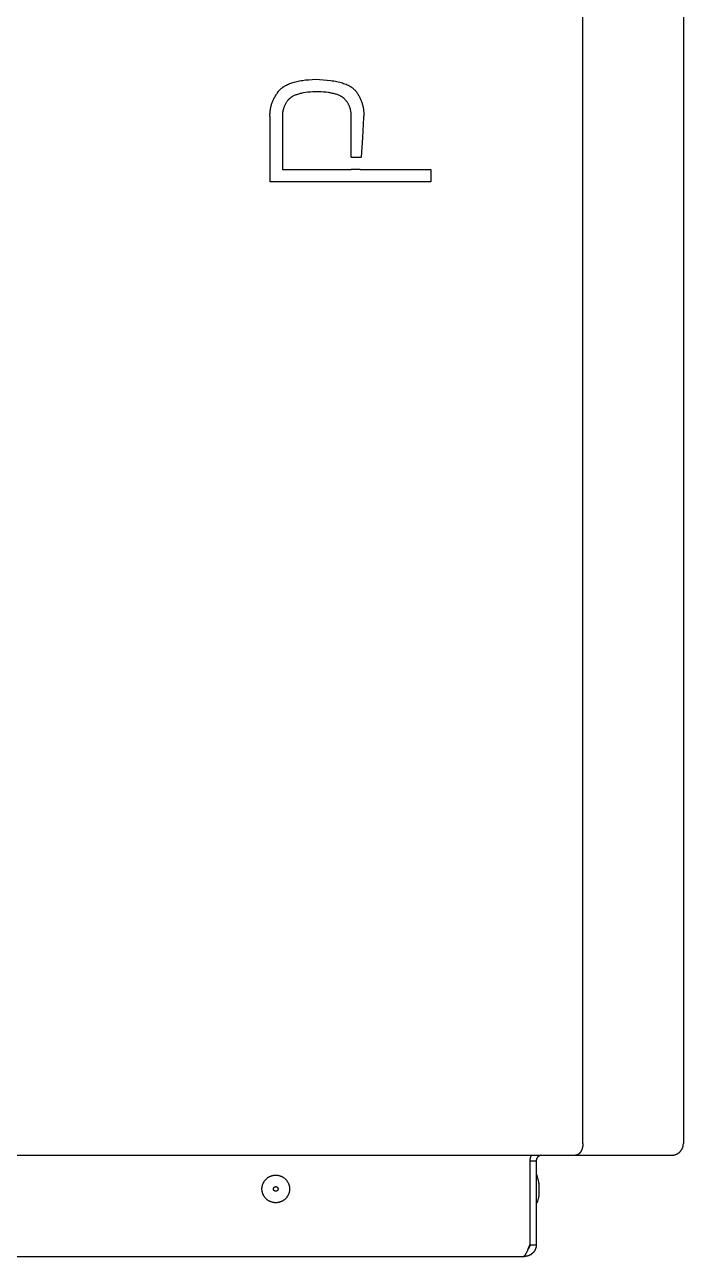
# Model space of a CAD drawing. Header units: millimetres. Extents: x -582 to 3448, y -204 to 2611.
# Drawn here: x 557.1 to 772.1, y 1259.9 to 1661.9 of the extents above; entities that cross this region are included whole.
import ezdxf

# ---------------------------------------------------------------- set-up
doc = ezdxf.new("R2010")
doc.units = ezdxf.units.MM
doc.header["$MEASUREMENT"] = 0
doc.layers.add('Domyslna', color=7, linetype='Continuous', true_color=0x000000)
doc.layers.add('Utwórz2D linie widoczne', color=7, linetype='Continuous', true_color=0x000000)

msp = doc.modelspace()

# ---------------------------------------------------------------- linework, layer by layer
at = {"layer": 'Domyslna'}
msp.add_line((739.25, 1296.74), (739.25, 2059.14), dxfattribs=at)
at = {"layer": 'Utwórz2D linie widoczne'}
for p, q in [((772.07, 2059.14), (772.07, 1296.74)), ((649.85, 1643.91), (650.94, 1643.99)), ((650.94, 1643.99), (652.09, 1644.03)), ((652.09, 1644.03), (653.4, 1643.98)), ((653.4, 1643.98), (654.65, 1643.9)), ((639.65, 1639.67), (639.83, 1639.91)), ((639.83, 1639.91), (639.92, 1640.03)), ((639.92, 1640.03), (640.02, 1640.15)), ((640.02, 1640.15), (640.12, 1640.27)), ((640.12, 1640.27), (640.22, 1640.38)), ((640.22, 1640.38), (640.32, 1640.5)), ((640.32, 1640.5), (640.43, 1640.61)), ((640.43, 1640.61), (640.54, 1640.72)), ((640.54, 1640.72), (640.66, 1640.83)), ((640.66, 1640.83), (640.77, 1640.93)), ((640.77, 1640.93), (640.89, 1641.04)), ((640.89, 1641.04), (641.02, 1641.14)), ((641.02, 1641.14), (641.14, 1641.24)), ((641.14, 1641.24), (641.27, 1641.34)), ((641.27, 1641.34), (641.41, 1641.43)), ((641.41, 1641.43), (641.54, 1641.53)), ((641.54, 1641.53), (641.68, 1641.62)), ((641.68, 1641.62), (641.82, 1641.71)), ((641.82, 1641.71), (641.97, 1641.8)), ((641.97, 1641.8), (642.12, 1641.89)), ((642.12, 1641.89), (642.27, 1641.98)), ((642.27, 1641.98), (642.58, 1642.15)), ((642.58, 1642.15), (642.91, 1642.31)), ((642.91, 1642.31), (643.25, 1642.46)), ((643.25, 1642.46), (643.6, 1642.61)), ((643.6, 1642.61), (643.96, 1642.75)), ((643.96, 1642.75), (644.34, 1642.88)), ((644.34, 1642.88), (644.73, 1643)), ((644.73, 1643), (645.13, 1643.12)), ((645.13, 1643.12), (645.55, 1643.23)), ((645.55, 1643.23), (645.97, 1643.34)), ((645.97, 1643.34), (646.41, 1643.43)), ((646.41, 1643.43), (646.87, 1643.52)), ((646.87, 1643.52), (647.33, 1643.61)), ((647.33, 1643.61), (647.81, 1643.68)), ((647.81, 1643.68), (648.8, 1643.81)), ((648.8, 1643.81), (649.85, 1643.91)), ((651.21, 1639.94), (650.37, 1639.87)), ((652.1, 1639.98), (651.21, 1639.94)), ((653.01, 1639.96), (652.1, 1639.98)), ((653.87, 1639.92), (653.01, 1639.96)), ((654.7, 1639.86), (653.87, 1639.92)), ((654.65, 1643.9), (655.84, 1643.8)), ((655.84, 1643.8), (656.96, 1643.66)), ((656.96, 1643.66), (657.5, 1643.58)), ((657.5, 1643.58), (658.02, 1643.5)), ((658.02, 1643.5), (658.53, 1643.4)), ((658.53, 1643.4), (659.02, 1643.3)), ((659.02, 1643.3), (659.49, 1643.19)), ((659.49, 1643.19), (659.95, 1643.08)), ((659.95, 1643.08), (660.4, 1642.96)), ((660.4, 1642.96), (660.82, 1642.83)), ((660.82, 1642.83), (661.23, 1642.69)), ((661.23, 1642.69), (661.63, 1642.55)), ((661.63, 1642.55), (662.01, 1642.4)), ((662.01, 1642.4), (662.37, 1642.24)), ((662.37, 1642.24), (662.72, 1642.07)), ((662.72, 1642.07), (662.89, 1641.99)), ((662.89, 1641.99), (663.05, 1641.9)), ((663.05, 1641.9), (663.21, 1641.81)), ((663.21, 1641.81), (663.37, 1641.72)), ((663.37, 1641.72), (663.52, 1641.63)), ((663.52, 1641.63), (663.67, 1641.53)), ((663.67, 1641.53), (663.81, 1641.44)), ((663.81, 1641.44), (663.95, 1641.34)), ((663.95, 1641.34), (664.09, 1641.24)), ((664.09, 1641.24), (664.22, 1641.14)), ((664.22, 1641.14), (664.35, 1641.04)), ((664.35, 1641.04), (664.47, 1640.93)), ((664.47, 1640.93), (664.6, 1640.82)), ((664.6, 1640.82), (664.71, 1640.71)), ((664.71, 1640.71), (664.82, 1640.6)), ((664.82, 1640.6), (664.93, 1640.49)), ((664.93, 1640.49), (665.04, 1640.38)), ((665.04, 1640.38), (665.14, 1640.26)), ((665.14, 1640.26), (665.23, 1640.14)), ((665.23, 1640.14), (665.33, 1640.02)), ((665.33, 1640.02), (665.42, 1639.9)), ((637.73, 1635.88), (637.82, 1636.15)), ((637.82, 1636.15), (637.91, 1636.41)), ((637.91, 1636.41), (638, 1636.66)), ((638, 1636.66), (638.11, 1636.92)), ((638.11, 1636.92), (638.22, 1637.18)), ((638.22, 1637.18), (638.33, 1637.43)), ((638.33, 1637.43), (638.45, 1637.69)), ((638.45, 1637.69), (638.58, 1637.94)), ((638.58, 1637.94), (638.72, 1638.19)), ((638.72, 1638.19), (638.86, 1638.44)), ((638.86, 1638.44), (639, 1638.69)), ((639, 1638.69), (639.16, 1638.94)), ((639.16, 1638.94), (639.32, 1639.18)), ((639.32, 1639.18), (639.48, 1639.43)), ((639.48, 1639.43), (639.65, 1639.67)), ((642.28, 1636.03), (642.19, 1635.86)), ((642.38, 1636.2), (642.28, 1636.03)), ((642.48, 1636.37), (642.38, 1636.2)), ((642.58, 1636.54), (642.48, 1636.37)), ((642.69, 1636.71), (642.58, 1636.54)), ((642.8, 1636.87), (642.69, 1636.71)), ((642.92, 1637.04), (642.8, 1636.87)), ((642.98, 1637.12), (642.92, 1637.04)), ((643.05, 1637.21), (642.98, 1637.12)), ((643.11, 1637.29), (643.05, 1637.21)), ((643.18, 1637.37), (643.11, 1637.29)), ((643.25, 1637.44), (643.18, 1637.37)), ((643.33, 1637.52), (643.25, 1637.44)), ((643.4, 1637.6), (643.33, 1637.52)), ((643.48, 1637.67), (643.4, 1637.6)), ((643.57, 1637.75), (643.48, 1637.67)), ((643.65, 1637.82), (643.57, 1637.75)), ((643.74, 1637.89), (643.65, 1637.82)), ((643.83, 1637.96), (643.74, 1637.89)), ((643.92, 1638.03), (643.83, 1637.96)), ((644.02, 1638.1), (643.92, 1638.03)), ((644.11, 1638.16), (644.02, 1638.1)), ((644.21, 1638.23), (644.11, 1638.16)), ((644.32, 1638.29), (644.21, 1638.23)), ((644.42, 1638.36), (644.32, 1638.29)), ((644.53, 1638.42), (644.42, 1638.36)), ((644.64, 1638.48), (644.53, 1638.42)), ((644.87, 1638.6), (644.64, 1638.48)), ((645.11, 1638.71), (644.87, 1638.6)), ((645.36, 1638.82), (645.11, 1638.71)), ((645.62, 1638.92), (645.36, 1638.82)), ((645.89, 1639.02), (645.62, 1638.92)), ((646.17, 1639.11), (645.89, 1639.02)), ((646.47, 1639.2), (646.17, 1639.11)), ((646.77, 1639.29), (646.47, 1639.2)), ((647.08, 1639.37), (646.77, 1639.29)), ((647.4, 1639.44), (647.08, 1639.37)), ((647.74, 1639.51), (647.4, 1639.44)), ((648.08, 1639.58), (647.74, 1639.51)), ((648.8, 1639.7), (648.08, 1639.58)), ((649.56, 1639.79), (648.8, 1639.7)), ((650.37, 1639.87), (649.56, 1639.79)), ((655.49, 1639.79), (654.7, 1639.86)), ((656.23, 1639.69), (655.49, 1639.79)), ((656.59, 1639.64), (656.23, 1639.69)), ((656.94, 1639.58), (656.59, 1639.64)), ((657.27, 1639.52), (656.94, 1639.58)), ((657.6, 1639.45), (657.27, 1639.52)), ((657.91, 1639.38), (657.6, 1639.45)), ((658.22, 1639.3), (657.91, 1639.38)), ((658.52, 1639.22), (658.22, 1639.3)), ((658.8, 1639.13), (658.52, 1639.22)), ((659.08, 1639.04), (658.8, 1639.13)), ((659.34, 1638.94), (659.08, 1639.04)), ((659.6, 1638.84), (659.34, 1638.94)), ((659.84, 1638.74), (659.6, 1638.84)), ((660.08, 1638.62), (659.84, 1638.74)), ((660.19, 1638.57), (660.08, 1638.62)), ((660.3, 1638.51), (660.19, 1638.57)), ((660.41, 1638.45), (660.3, 1638.51)), ((660.51, 1638.39), (660.41, 1638.45)), ((660.62, 1638.33), (660.51, 1638.39)), ((660.72, 1638.27), (660.62, 1638.33)), ((660.81, 1638.2), (660.72, 1638.27)), ((660.91, 1638.14), (660.81, 1638.2)), ((661, 1638.07), (660.91, 1638.14)), ((661.09, 1638), (661, 1638.07)), ((661.18, 1637.94), (661.09, 1638)), ((661.27, 1637.87), (661.18, 1637.94)), ((661.35, 1637.8), (661.27, 1637.87)), ((661.43, 1637.72), (661.35, 1637.8)), ((661.51, 1637.65), (661.43, 1637.72)), ((661.58, 1637.58), (661.51, 1637.65)), ((661.65, 1637.5), (661.58, 1637.58)), ((661.72, 1637.42), (661.65, 1637.5)), ((661.86, 1637.27), (661.72, 1637.42)), ((661.99, 1637.11), (661.86, 1637.27)), ((662.11, 1636.95), (661.99, 1637.11)), ((662.23, 1636.79), (662.11, 1636.95)), ((662.35, 1636.63), (662.23, 1636.79)), ((662.46, 1636.46), (662.35, 1636.63)), ((662.56, 1636.3), (662.46, 1636.46)), ((662.67, 1636.13), (662.56, 1636.3)), ((662.76, 1635.96), (662.67, 1636.13)), ((662.85, 1635.79), (662.76, 1635.96)), ((665.42, 1639.9), (665.5, 1639.78)), ((665.5, 1639.78), (665.66, 1639.53)), ((665.66, 1639.53), (665.82, 1639.28)), ((665.82, 1639.28), (665.97, 1639.03)), ((665.97, 1639.03), (666.12, 1638.78)), ((666.12, 1638.78), (666.25, 1638.53)), ((666.25, 1638.53), (666.39, 1638.28)), ((666.39, 1638.28), (666.51, 1638.03)), ((666.51, 1638.03), (666.63, 1637.78)), ((666.63, 1637.78), (666.75, 1637.52)), ((666.75, 1637.52), (666.86, 1637.27)), ((666.86, 1637.27), (666.96, 1637.01)), ((666.96, 1637.01), (667.06, 1636.76)), ((667.06, 1636.76), (667.15, 1636.5)), ((667.15, 1636.5), (667.23, 1636.25)), ((667.23, 1636.25), (667.31, 1635.99)), ((667.31, 1635.99), (667.38, 1635.73)), ((637.19, 1632.65), (637.21, 1632.93)), ((637.19, 1632.37), (637.19, 1632.65)), ((637.19, 1632.09), (637.19, 1632.37)), ((637.2, 1631.81), (637.19, 1632.09)), ((637.21, 1632.93), (637.22, 1633.2)), ((637.22, 1633.2), (637.24, 1633.48)), ((637.24, 1633.48), (637.27, 1633.75)), ((637.27, 1633.75), (637.31, 1634.02)), ((637.31, 1634.02), (637.35, 1634.29)), ((637.35, 1634.29), (637.4, 1634.56)), ((637.4, 1634.56), (637.45, 1634.83)), ((637.45, 1634.83), (637.51, 1635.09)), ((637.51, 1635.09), (637.58, 1635.36)), ((637.58, 1635.36), (637.65, 1635.62)), ((637.65, 1635.62), (637.73, 1635.88)), ((641.25, 1632.59), (641.24, 1632.41)), ((641.24, 1632.41), (641.24, 1632.24)), ((641.24, 1632.24), (641.24, 1632.06)), ((641.24, 1632.06), (641.24, 1631.89)), ((641.24, 1631.89), (641.25, 1631.71)), ((641.26, 1632.76), (641.25, 1632.59)), ((641.27, 1632.94), (641.26, 1632.76)), ((641.29, 1633.11), (641.27, 1632.94)), ((641.32, 1633.29), (641.29, 1633.11)), ((641.34, 1633.46), (641.32, 1633.29)), ((641.38, 1633.63), (641.34, 1633.46)), ((641.41, 1633.81), (641.38, 1633.63)), ((641.45, 1633.98), (641.41, 1633.81)), ((641.5, 1634.15), (641.45, 1633.98)), ((641.55, 1634.33), (641.5, 1634.15)), ((641.6, 1634.5), (641.55, 1634.33)), ((641.66, 1634.67), (641.6, 1634.5)), ((641.72, 1634.84), (641.66, 1634.67)), ((641.79, 1635.01), (641.72, 1634.84)), ((641.86, 1635.18), (641.79, 1635.01)), ((641.94, 1635.35), (641.86, 1635.18)), ((642.02, 1635.52), (641.94, 1635.35)), ((642.1, 1635.69), (642.02, 1635.52)), ((642.19, 1635.86), (642.1, 1635.69)), ((662.94, 1635.61), (662.85, 1635.79)), ((663.02, 1635.44), (662.94, 1635.61)), ((663.1, 1635.26), (663.02, 1635.44)), ((663.17, 1635.08), (663.1, 1635.26)), ((663.24, 1634.9), (663.17, 1635.08)), ((663.31, 1634.72), (663.24, 1634.9)), ((663.36, 1634.53), (663.31, 1634.72)), ((663.42, 1634.35), (663.36, 1634.53)), ((663.47, 1634.16), (663.42, 1634.35)), ((663.51, 1633.97), (663.47, 1634.16)), ((663.55, 1633.77), (663.51, 1633.97)), ((663.59, 1633.58), (663.55, 1633.77)), ((663.62, 1633.38), (663.59, 1633.58)), ((663.64, 1633.18), (663.62, 1633.38)), ((663.66, 1632.98), (663.64, 1633.18)), ((663.68, 1632.78), (663.66, 1632.98)), ((663.69, 1632.58), (663.68, 1632.78)), ((663.7, 1632.37), (663.69, 1632.58)), ((663.69, 1631.75), (663.7, 1631.96)), ((663.7, 1632.17), (663.7, 1632.37)), ((663.7, 1631.96), (663.7, 1632.17)), ((667.38, 1635.73), (667.45, 1635.47)), ((667.45, 1635.47), (667.51, 1635.22)), ((667.51, 1635.22), (667.57, 1634.96)), ((667.57, 1634.96), (667.61, 1634.7)), ((667.61, 1634.7), (667.66, 1634.44)), ((667.66, 1634.44), (667.69, 1634.18)), ((667.69, 1634.18), (667.72, 1633.91)), ((667.72, 1633.91), (667.75, 1633.65)), ((667.75, 1633.65), (667.77, 1633.39)), ((667.77, 1632.07), (667.75, 1631.8)), ((667.77, 1633.39), (667.78, 1633.13)), ((667.78, 1632.33), (667.77, 1632.07)), ((667.78, 1633.13), (667.79, 1632.86)), ((667.79, 1632.6), (667.78, 1632.33)), ((667.79, 1632.86), (667.79, 1632.6)), ((637.21, 1631.53), (637.2, 1631.81)), ((637.21, 1610.53), (637.21, 1631.53)), ((641.25, 1631.71), (641.27, 1631.53)), ((641.27, 1631.53), (641.27, 1614.59)), ((663.68, 1631.53), (663.69, 1631.75)), ((663.69, 1618.64), (663.68, 1631.53)), ((667.73, 1631.53), (667.41, 1625.08)), ((667.75, 1631.8), (667.73, 1631.53)), ((667.41, 1625.08), (666.98, 1618.64)), ((663.69, 1618.64), (666.98, 1618.64)), ((641.27, 1614.59), (647.68, 1614.59)), ((647.68, 1614.59), (663.69, 1614.59)), ((666.6, 1614.59), (663.69, 1614.59)), ((666.6, 1614.59), (689.72, 1614.59)), ((689.72, 1614.59), (689.72, 1610.53)), ((689.72, 1610.53), (637.21, 1610.53)), ((738.74, 1294.29), (738.7, 1294.22)), ((738.77, 1294.37), (738.74, 1294.29)), ((738.81, 1294.44), (738.77, 1294.37)), ((738.85, 1294.52), (738.81, 1294.44)), ((738.88, 1294.6), (738.85, 1294.52)), ((738.91, 1294.67), (738.88, 1294.6)), ((738.94, 1294.75), (738.91, 1294.67)), ((738.97, 1294.83), (738.94, 1294.75)), ((739, 1294.91), (738.97, 1294.83)), ((739.03, 1294.99), (739, 1294.91)), ((739.05, 1295.07), (739.03, 1294.99)), ((739.07, 1295.15), (739.05, 1295.07)), ((739.1, 1295.23), (739.07, 1295.15)), ((739.12, 1295.32), (739.1, 1295.23)), ((739.14, 1295.4), (739.12, 1295.32)), ((739.15, 1295.49), (739.14, 1295.4)), ((739.17, 1295.58), (739.15, 1295.49)), ((739.19, 1295.67), (739.17, 1295.58)), ((739.2, 1295.76), (739.19, 1295.67)), ((739.21, 1295.85), (739.2, 1295.76)), ((739.22, 1295.94), (739.21, 1295.85)), ((739.23, 1296.03), (739.22, 1295.94)), ((739.24, 1296.21), (739.23, 1296.03)), ((739.25, 1296.38), (739.24, 1296.21)), ((739.25, 1296.74), (739.25, 1296.56)), ((739.25, 1296.56), (739.25, 1296.38)), ((771.05, 1294.14), (771.14, 1294.24)), ((771.14, 1294.24), (771.22, 1294.34)), ((771.22, 1294.34), (771.3, 1294.44)), ((771.3, 1294.44), (771.38, 1294.54)), ((771.38, 1294.54), (771.45, 1294.65)), ((771.45, 1294.65), (771.52, 1294.76)), ((771.52, 1294.76), (771.59, 1294.87)), ((771.59, 1294.87), (771.65, 1294.99)), ((771.65, 1294.99), (771.71, 1295.1)), ((771.71, 1295.1), (771.76, 1295.22)), ((771.76, 1295.22), (771.81, 1295.34)), ((771.81, 1295.34), (771.85, 1295.46)), ((771.85, 1295.46), (771.9, 1295.59)), ((771.9, 1295.59), (771.93, 1295.71)), ((771.93, 1295.71), (771.97, 1295.84)), ((771.97, 1295.84), (771.99, 1295.96)), ((771.99, 1295.96), (772.02, 1296.09)), ((772.02, 1296.09), (772.04, 1296.22)), ((772.04, 1296.22), (772.05, 1296.35)), ((772.05, 1296.35), (772.06, 1296.48)), ((772.06, 1296.48), (772.07, 1296.61)), ((772.07, 1296.61), (772.07, 1296.74)), ((378.09, 1292.94), (736.18, 1292.94)), ((722.07, 1291.14), (722.08, 1291.26)), ((722.07, 1263.74), (722.07, 1291.14)), ((722.07, 1291.14), (724.07, 1291.14)), ((722.08, 1291.39), (722.09, 1291.51)), ((722.08, 1291.26), (722.08, 1291.39)), ((722.09, 1291.51), (722.11, 1291.63)), ((722.11, 1291.63), (722.12, 1291.76)), ((722.12, 1291.76), (722.15, 1291.88)), ((722.15, 1291.88), (722.17, 1292)), ((722.17, 1292), (722.2, 1292.13)), ((722.2, 1292.13), (722.24, 1292.25)), ((722.24, 1292.25), (722.28, 1292.36)), ((722.28, 1292.36), (722.32, 1292.48)), ((722.32, 1292.48), (722.37, 1292.6)), ((722.37, 1292.6), (722.42, 1292.71)), ((722.42, 1292.71), (722.47, 1292.83)), ((722.47, 1292.83), (722.53, 1292.94)), ((724.08, 1291.26), (724.07, 1291.2)), ((724.07, 1291.2), (724.07, 1291.14)), ((724.07, 1291.14), (724.07, 1263.74)), ((724.09, 1291.38), (724.08, 1291.32)), ((724.08, 1291.32), (724.08, 1291.26)), ((724.1, 1291.44), (724.09, 1291.38)), ((724.11, 1291.51), (724.1, 1291.44)), ((724.13, 1291.57), (724.11, 1291.51)), ((724.14, 1291.63), (724.13, 1291.57)), ((724.16, 1291.68), (724.14, 1291.63)), ((724.18, 1291.74), (724.16, 1291.68)), ((724.2, 1291.8), (724.18, 1291.74)), ((724.23, 1291.86), (724.2, 1291.8)), ((724.25, 1291.91), (724.23, 1291.86)), ((724.28, 1291.97), (724.25, 1291.91)), ((724.31, 1292.02), (724.28, 1291.97)), ((724.34, 1292.08), (724.31, 1292.02)), ((724.37, 1292.13), (724.34, 1292.08)), ((724.41, 1292.18), (724.37, 1292.13)), ((724.45, 1292.23), (724.41, 1292.18)), ((724.48, 1292.28), (724.45, 1292.23)), ((724.52, 1292.33), (724.48, 1292.28)), ((724.57, 1292.37), (724.52, 1292.33)), ((724.61, 1292.42), (724.57, 1292.37)), ((724.65, 1292.46), (724.61, 1292.42)), ((724.7, 1292.5), (724.65, 1292.46)), ((724.75, 1292.54), (724.7, 1292.5)), ((724.8, 1292.58), (724.75, 1292.54)), ((724.85, 1292.61), (724.8, 1292.58)), ((724.9, 1292.65), (724.85, 1292.61)), ((724.95, 1292.68), (724.9, 1292.65)), ((725.01, 1292.71), (724.95, 1292.68)), ((725.06, 1292.74), (725.01, 1292.71)), ((725.12, 1292.77), (725.06, 1292.74)), ((725.17, 1292.79), (725.12, 1292.77)), ((725.23, 1292.82), (725.17, 1292.79)), ((725.29, 1292.84), (725.23, 1292.82)), ((725.35, 1292.86), (725.29, 1292.84)), ((725.41, 1292.87), (725.35, 1292.86)), ((725.47, 1292.89), (725.41, 1292.87)), ((725.53, 1292.9), (725.47, 1292.89)), ((725.59, 1292.91), (725.53, 1292.9)), ((725.65, 1292.92), (725.59, 1292.91)), ((725.71, 1292.93), (725.65, 1292.92)), ((736.18, 1292.94), (736.83, 1292.94)), ((736.86, 1292.94), (736.83, 1292.94)), ((736.83, 1292.94), (768.01, 1292.94)), ((736.89, 1292.94), (736.86, 1292.94)), ((736.92, 1292.94), (736.89, 1292.94)), ((736.96, 1292.94), (736.92, 1292.94)), ((736.99, 1292.94), (736.96, 1292.94)), ((737.02, 1292.95), (736.99, 1292.94)), ((737.05, 1292.95), (737.02, 1292.95)), ((737.09, 1292.96), (737.05, 1292.95)), ((737.12, 1292.96), (737.09, 1292.96)), ((737.15, 1292.97), (737.12, 1292.96)), ((737.18, 1292.97), (737.15, 1292.97)), ((737.21, 1292.98), (737.18, 1292.97)), ((737.25, 1292.99), (737.21, 1292.98)), ((737.28, 1293), (737.25, 1292.99)), ((737.31, 1293.01), (737.28, 1293)), ((737.34, 1293.02), (737.31, 1293.01)), ((737.37, 1293.03), (737.34, 1293.02)), ((737.4, 1293.04), (737.37, 1293.03)), ((737.46, 1293.06), (737.4, 1293.04)), ((737.52, 1293.09), (737.46, 1293.06)), ((737.58, 1293.11), (737.52, 1293.09)), ((737.64, 1293.14), (737.58, 1293.11)), ((737.7, 1293.17), (737.64, 1293.14)), ((737.76, 1293.21), (737.7, 1293.17)), ((737.81, 1293.24), (737.76, 1293.21)), ((737.87, 1293.28), (737.81, 1293.24)), ((737.93, 1293.32), (737.87, 1293.28)), ((737.99, 1293.37), (737.93, 1293.32)), ((738.04, 1293.41), (737.99, 1293.37)), ((738.1, 1293.46), (738.04, 1293.41)), ((738.15, 1293.51), (738.1, 1293.46)), ((738.2, 1293.56), (738.15, 1293.51)), ((738.25, 1293.61), (738.2, 1293.56)), ((738.3, 1293.67), (738.25, 1293.61)), ((738.35, 1293.72), (738.3, 1293.67)), ((738.4, 1293.78), (738.35, 1293.72)), ((738.44, 1293.84), (738.4, 1293.78)), ((738.49, 1293.89), (738.44, 1293.84)), ((738.53, 1293.95), (738.49, 1293.89)), ((738.57, 1294.01), (738.53, 1293.95)), ((738.61, 1294.08), (738.57, 1294.01)), ((738.65, 1294.15), (738.61, 1294.08)), ((738.7, 1294.22), (738.65, 1294.15)), ((768.01, 1292.94), (768.27, 1292.94)), ((768.27, 1292.95), (768.27, 1292.94)), ((768.27, 1292.94), (768.4, 1292.94)), ((768.4, 1292.94), (768.53, 1292.94)), ((768.53, 1292.94), (768.66, 1292.96)), ((768.66, 1292.96), (768.79, 1292.97)), ((768.79, 1292.97), (768.92, 1292.99)), ((768.92, 1292.99), (769.05, 1293.02)), ((769.05, 1293.02), (769.17, 1293.04)), ((769.17, 1293.04), (769.3, 1293.08)), ((769.3, 1293.08), (769.42, 1293.11)), ((769.42, 1293.11), (769.55, 1293.16)), ((769.55, 1293.16), (769.67, 1293.2)), ((769.67, 1293.2), (769.79, 1293.25)), ((769.79, 1293.25), (769.91, 1293.3)), ((769.91, 1293.3), (770.02, 1293.36)), ((770.02, 1293.36), (770.14, 1293.42)), ((770.14, 1293.42), (770.25, 1293.49)), ((770.25, 1293.49), (770.36, 1293.56)), ((770.36, 1293.56), (770.46, 1293.63)), ((770.46, 1293.63), (770.57, 1293.71)), ((770.57, 1293.71), (770.67, 1293.79)), ((770.67, 1293.79), (770.77, 1293.87)), ((770.77, 1293.87), (770.87, 1293.96)), ((770.87, 1293.96), (770.96, 1294.05)), ((770.96, 1294.05), (771.05, 1294.14)), ((637.62, 1286.2), (637.77, 1286.24)), ((637.77, 1286.24), (637.92, 1286.29)), ((637.92, 1286.29), (638.07, 1286.32)), ((638.07, 1286.32), (638.22, 1286.35)), ((638.22, 1286.35), (638.38, 1286.38)), ((638.38, 1286.38), (638.53, 1286.4)), ((638.53, 1286.4), (638.69, 1286.42)), ((638.69, 1286.42), (638.84, 1286.43)), ((638.84, 1286.43), (639, 1286.44)), ((639, 1286.44), (639.15, 1286.44)), ((639.15, 1286.44), (639.31, 1286.43)), ((639.31, 1286.43), (639.46, 1286.42)), ((639.46, 1286.42), (639.62, 1286.4)), ((639.62, 1286.4), (639.77, 1286.38)), ((639.77, 1286.38), (639.92, 1286.35)), ((639.92, 1286.35), (640.07, 1286.32)), ((640.07, 1286.32), (640.23, 1286.29)), ((640.23, 1286.29), (640.38, 1286.24)), ((640.38, 1286.24), (640.52, 1286.2)), ((724.17, 1286.44), (724.07, 1286.44)), ((724.18, 1286.44), (724.17, 1286.44)), ((724.19, 1286.44), (724.18, 1286.44)), ((724.19, 1286.43), (724.19, 1286.44)), ((724.2, 1286.43), (724.19, 1286.43)), ((724.21, 1286.43), (724.2, 1286.43)), ((724.22, 1286.43), (724.21, 1286.43)), ((724.21, 1286.43), (724.21, 1286.43)), ((724.23, 1286.43), (724.22, 1286.43)), ((724.24, 1286.42), (724.23, 1286.43)), ((724.23, 1286.43), (724.23, 1286.43)), ((724.25, 1286.42), (724.24, 1286.42)), ((724.26, 1286.42), (724.25, 1286.42)), ((724.25, 1286.42), (724.25, 1286.42)), ((724.27, 1286.41), (724.26, 1286.42)), ((724.28, 1286.41), (724.27, 1286.41)), ((724.27, 1286.41), (724.27, 1286.41)), ((724.28, 1286.4), (724.28, 1286.41)), ((724.29, 1286.4), (724.28, 1286.4)), ((724.3, 1286.39), (724.29, 1286.4)), ((724.31, 1286.38), (724.3, 1286.39)), ((724.3, 1286.39), (724.3, 1286.39)), ((724.32, 1286.38), (724.31, 1286.38)), ((724.31, 1286.38), (724.31, 1286.38)), ((724.32, 1286.37), (724.32, 1286.38)), ((724.33, 1286.37), (724.32, 1286.37)), ((724.33, 1286.36), (724.33, 1286.37)), ((724.33, 1286.35), (724.33, 1286.36)), ((724.34, 1286.35), (724.33, 1286.35)), ((724.34, 1286.34), (724.34, 1286.35)), ((724.35, 1286.34), (724.34, 1286.34)), ((724.35, 1286.33), (724.35, 1286.34)), ((724.35, 1286.32), (724.35, 1286.33)), ((724.36, 1286.32), (724.35, 1286.32)), ((724.36, 1286.31), (724.36, 1286.32)), ((724.36, 1286.3), (724.36, 1286.31)), ((724.36, 1286.31), (724.36, 1286.31)), ((724.49, 1285.89), (724.36, 1286.3)), ((634.58, 1282.25), (634.6, 1282.4)), ((634.58, 1282.09), (634.58, 1282.25)), ((634.6, 1282.4), (634.62, 1282.56)), ((634.62, 1282.56), (634.64, 1282.71)), ((634.64, 1282.71), (634.67, 1282.86)), ((634.67, 1282.86), (634.7, 1283.01)), ((634.7, 1283.01), (634.74, 1283.16)), ((634.74, 1283.16), (634.79, 1283.31)), ((634.79, 1283.31), (634.84, 1283.46)), ((634.84, 1283.46), (634.89, 1283.6)), ((634.89, 1283.6), (634.95, 1283.75)), ((634.95, 1283.75), (635.02, 1283.89)), ((635.02, 1283.89), (635.09, 1284.03)), ((635.09, 1284.03), (635.16, 1284.16)), ((635.16, 1284.16), (635.24, 1284.3)), ((635.24, 1284.3), (635.33, 1284.43)), ((635.33, 1284.43), (635.41, 1284.56)), ((635.41, 1284.56), (635.51, 1284.68)), ((635.51, 1284.68), (635.6, 1284.8)), ((635.6, 1284.8), (635.71, 1284.92)), ((635.71, 1284.92), (635.81, 1285.03)), ((635.81, 1285.03), (635.92, 1285.15)), ((635.92, 1285.15), (636.03, 1285.25)), ((636.03, 1285.25), (636.15, 1285.35)), ((636.15, 1285.35), (636.27, 1285.45)), ((636.27, 1285.45), (636.39, 1285.55)), ((636.39, 1285.55), (636.52, 1285.64)), ((636.52, 1285.64), (636.65, 1285.73)), ((636.65, 1285.73), (636.78, 1285.81)), ((636.78, 1285.81), (636.91, 1285.88)), ((636.91, 1285.88), (637.05, 1285.96)), ((637.05, 1285.96), (637.19, 1286.02)), ((637.19, 1286.02), (637.33, 1286.09)), ((637.33, 1286.09), (637.48, 1286.14)), ((637.48, 1286.14), (637.62, 1286.2)), ((638.36, 1282.16), (638.37, 1282.19)), ((638.37, 1282.19), (638.38, 1282.21)), ((638.38, 1282.21), (638.39, 1282.24)), ((638.39, 1282.24), (638.4, 1282.26)), ((638.4, 1282.26), (638.41, 1282.28)), ((638.41, 1282.28), (638.42, 1282.31)), ((638.42, 1282.31), (638.44, 1282.33)), ((638.44, 1282.33), (638.45, 1282.35)), ((638.45, 1282.35), (638.46, 1282.37)), ((638.46, 1282.37), (638.48, 1282.39)), ((638.48, 1282.39), (638.5, 1282.41)), ((638.5, 1282.41), (638.51, 1282.43)), ((638.51, 1282.43), (638.53, 1282.45)), ((638.53, 1282.45), (638.55, 1282.47)), ((638.55, 1282.47), (638.57, 1282.49)), ((638.57, 1282.49), (638.59, 1282.51)), ((638.59, 1282.51), (638.61, 1282.52)), ((638.61, 1282.52), (638.63, 1282.54)), ((638.63, 1282.54), (638.65, 1282.55)), ((638.65, 1282.55), (638.67, 1282.57)), ((638.67, 1282.57), (638.69, 1282.58)), ((638.69, 1282.58), (638.71, 1282.59)), ((638.71, 1282.59), (638.74, 1282.61)), ((638.74, 1282.61), (638.76, 1282.62)), ((638.76, 1282.62), (638.78, 1282.63)), ((638.78, 1282.63), (638.81, 1282.64)), ((638.81, 1282.64), (638.83, 1282.65)), ((638.83, 1282.65), (638.86, 1282.65)), ((638.86, 1282.65), (638.88, 1282.66)), ((638.88, 1282.66), (638.91, 1282.67)), ((638.91, 1282.67), (638.93, 1282.67)), ((638.93, 1282.67), (638.96, 1282.68)), ((638.96, 1282.68), (638.98, 1282.68)), ((638.98, 1282.68), (639.01, 1282.68)), ((639.01, 1282.68), (639.03, 1282.68)), ((639.03, 1282.68), (639.06, 1282.69)), ((639.06, 1282.69), (639.09, 1282.69)), ((639.09, 1282.69), (639.11, 1282.68)), ((639.11, 1282.68), (639.14, 1282.68)), ((639.14, 1282.68), (639.16, 1282.68)), ((639.16, 1282.68), (639.19, 1282.68)), ((639.19, 1282.68), (639.22, 1282.67)), ((639.22, 1282.67), (639.24, 1282.67)), ((639.24, 1282.67), (639.27, 1282.66)), ((639.27, 1282.66), (639.29, 1282.65)), ((639.29, 1282.65), (639.32, 1282.65)), ((639.32, 1282.65), (639.34, 1282.64)), ((639.34, 1282.64), (639.36, 1282.63)), ((639.36, 1282.63), (639.39, 1282.62)), ((639.39, 1282.62), (639.41, 1282.61)), ((639.41, 1282.61), (639.43, 1282.59)), ((639.43, 1282.59), (639.46, 1282.58)), ((639.46, 1282.58), (639.48, 1282.57)), ((639.48, 1282.57), (639.5, 1282.55)), ((639.5, 1282.55), (639.52, 1282.54)), ((639.52, 1282.54), (639.54, 1282.52)), ((639.54, 1282.52), (639.56, 1282.51)), ((639.56, 1282.51), (639.58, 1282.49)), ((639.58, 1282.49), (639.6, 1282.47)), ((639.6, 1282.47), (639.62, 1282.45)), ((639.62, 1282.45), (639.63, 1282.43)), ((639.63, 1282.43), (639.65, 1282.41)), ((639.65, 1282.41), (639.67, 1282.39)), ((639.67, 1282.39), (639.68, 1282.37)), ((639.68, 1282.37), (639.7, 1282.35)), ((639.7, 1282.35), (639.71, 1282.33)), ((639.71, 1282.33), (639.73, 1282.31)), ((639.73, 1282.31), (639.74, 1282.28)), ((639.74, 1282.28), (639.75, 1282.26)), ((639.75, 1282.26), (639.76, 1282.24)), ((639.76, 1282.24), (639.77, 1282.21)), ((639.77, 1282.21), (639.78, 1282.19)), ((639.78, 1282.19), (639.79, 1282.16)), ((640.52, 1286.2), (640.67, 1286.14)), ((640.67, 1286.14), (640.81, 1286.09)), ((640.81, 1286.09), (640.96, 1286.02)), ((640.96, 1286.02), (641.1, 1285.96)), ((641.1, 1285.96), (641.23, 1285.88)), ((641.23, 1285.88), (641.37, 1285.81)), ((641.37, 1285.81), (641.5, 1285.73)), ((641.5, 1285.73), (641.63, 1285.64)), ((641.63, 1285.64), (641.76, 1285.55)), ((641.76, 1285.55), (641.88, 1285.45)), ((641.88, 1285.45), (642, 1285.35)), ((642, 1285.35), (642.12, 1285.25)), ((642.12, 1285.25), (642.23, 1285.15)), ((642.23, 1285.15), (642.34, 1285.03)), ((642.34, 1285.03), (642.44, 1284.92)), ((642.44, 1284.92), (642.54, 1284.8)), ((642.54, 1284.8), (642.64, 1284.68)), ((642.64, 1284.68), (642.73, 1284.56)), ((642.73, 1284.56), (642.82, 1284.43)), ((642.82, 1284.43), (642.9, 1284.3)), ((642.9, 1284.3), (642.98, 1284.16)), ((642.98, 1284.16), (643.06, 1284.03)), ((643.06, 1284.03), (643.13, 1283.89)), ((643.13, 1283.89), (643.19, 1283.75)), ((643.19, 1283.75), (643.25, 1283.6)), ((643.25, 1283.6), (643.31, 1283.46)), ((643.31, 1283.46), (643.36, 1283.31)), ((643.36, 1283.31), (643.4, 1283.16)), ((643.4, 1283.16), (643.44, 1283.01)), ((643.44, 1283.01), (643.48, 1282.86)), ((643.48, 1282.86), (643.51, 1282.71)), ((643.51, 1282.71), (643.53, 1282.56)), ((643.53, 1282.56), (643.55, 1282.4)), ((643.55, 1282.4), (643.56, 1282.25)), ((643.56, 1282.25), (643.57, 1282.09)), ((722, 1284.04), (722.07, 1284.04)), ((724.61, 1285.49), (724.49, 1285.89)), ((724.71, 1285.07), (724.61, 1285.49)), ((724.8, 1284.66), (724.71, 1285.07)), ((724.88, 1284.24), (724.8, 1284.66)), ((724.94, 1283.82), (724.88, 1284.24)), ((724.94, 1283.82), (724.94, 1281.94)), ((634.57, 1281.94), (634.58, 1282.09)), ((634.58, 1281.78), (634.57, 1281.94)), ((634.58, 1281.63), (634.58, 1281.78)), ((634.6, 1281.47), (634.58, 1281.63)), ((634.62, 1281.32), (634.6, 1281.47)), ((634.64, 1281.16), (634.62, 1281.32)), ((634.67, 1281.01), (634.64, 1281.16)), ((634.7, 1280.86), (634.67, 1281.01)), ((634.74, 1280.71), (634.7, 1280.86)), ((634.79, 1280.56), (634.74, 1280.71)), ((634.84, 1280.41), (634.79, 1280.56)), ((634.89, 1280.27), (634.84, 1280.41)), ((634.95, 1280.12), (634.89, 1280.27)), ((635.02, 1279.98), (634.95, 1280.12)), ((635.09, 1279.84), (635.02, 1279.98)), ((635.16, 1279.71), (635.09, 1279.84)), ((635.24, 1279.57), (635.16, 1279.71)), ((635.33, 1279.44), (635.24, 1279.57)), ((635.41, 1279.32), (635.33, 1279.44)), ((635.51, 1279.19), (635.41, 1279.32)), ((635.6, 1279.07), (635.51, 1279.19)), ((635.71, 1278.95), (635.6, 1279.07)), ((635.81, 1278.84), (635.71, 1278.95)), ((635.92, 1278.73), (635.81, 1278.84)), ((636.03, 1278.62), (635.92, 1278.73)), ((636.15, 1278.52), (636.03, 1278.62)), ((636.27, 1278.42), (636.15, 1278.52)), ((636.39, 1278.32), (636.27, 1278.42)), ((636.52, 1278.23), (636.39, 1278.32)), ((636.65, 1278.15), (636.52, 1278.23)), ((638.32, 1281.96), (638.33, 1281.99)), ((638.32, 1281.94), (638.32, 1281.96)), ((638.32, 1281.91), (638.32, 1281.94)), ((638.33, 1281.88), (638.32, 1281.91)), ((638.33, 1282.06), (638.34, 1282.09)), ((638.33, 1282.04), (638.33, 1282.06)), ((638.33, 1282.01), (638.33, 1282.04)), ((638.33, 1281.99), (638.33, 1282.01)), ((638.33, 1281.86), (638.33, 1281.88)), ((638.33, 1281.83), (638.33, 1281.86)), ((638.33, 1281.81), (638.33, 1281.83)), ((638.34, 1281.78), (638.33, 1281.81)), ((638.34, 1282.09), (638.35, 1282.12)), ((638.35, 1281.76), (638.34, 1281.78)), ((638.35, 1282.14), (638.36, 1282.16)), ((638.35, 1282.12), (638.35, 1282.14)), ((638.35, 1281.73), (638.35, 1281.76)), ((638.36, 1281.71), (638.35, 1281.73)), ((638.37, 1281.68), (638.36, 1281.71)), ((638.38, 1281.66), (638.37, 1281.68)), ((638.39, 1281.63), (638.38, 1281.66)), ((638.4, 1281.61), (638.39, 1281.63)), ((638.41, 1281.59), (638.4, 1281.61)), ((638.42, 1281.56), (638.41, 1281.59)), ((638.44, 1281.54), (638.42, 1281.56)), ((638.45, 1281.52), (638.44, 1281.54)), ((638.46, 1281.5), (638.45, 1281.52)), ((638.48, 1281.48), (638.46, 1281.5)), ((638.5, 1281.46), (638.48, 1281.48)), ((638.51, 1281.44), (638.5, 1281.46)), ((638.53, 1281.42), (638.51, 1281.44)), ((638.55, 1281.4), (638.53, 1281.42)), ((638.57, 1281.38), (638.55, 1281.4)), ((638.59, 1281.37), (638.57, 1281.38)), ((638.61, 1281.35), (638.59, 1281.37)), ((638.63, 1281.33), (638.61, 1281.35)), ((638.65, 1281.32), (638.63, 1281.33)), ((638.67, 1281.3), (638.65, 1281.32)), ((638.69, 1281.29), (638.67, 1281.3)), ((638.71, 1281.28), (638.69, 1281.29)), ((638.74, 1281.27), (638.71, 1281.28)), ((638.76, 1281.25), (638.74, 1281.27)), ((638.78, 1281.24), (638.76, 1281.25)), ((638.81, 1281.23), (638.78, 1281.24)), ((638.83, 1281.23), (638.81, 1281.23)), ((638.86, 1281.22), (638.83, 1281.23)), ((638.88, 1281.21), (638.86, 1281.22)), ((638.91, 1281.2), (638.88, 1281.21)), ((638.93, 1281.2), (638.91, 1281.2)), ((638.96, 1281.19), (638.93, 1281.2)), ((638.98, 1281.19), (638.96, 1281.19)), ((639.01, 1281.19), (638.98, 1281.19)), ((639.03, 1281.19), (639.01, 1281.19)), ((639.06, 1281.19), (639.03, 1281.19)), ((639.09, 1281.19), (639.06, 1281.19)), ((639.11, 1281.19), (639.09, 1281.19)), ((639.14, 1281.19), (639.11, 1281.19)), ((639.16, 1281.19), (639.14, 1281.19)), ((639.19, 1281.19), (639.16, 1281.19)), ((639.22, 1281.2), (639.19, 1281.19)), ((639.24, 1281.2), (639.22, 1281.2)), ((639.27, 1281.21), (639.24, 1281.2)), ((639.29, 1281.22), (639.27, 1281.21)), ((639.32, 1281.23), (639.29, 1281.22)), ((639.34, 1281.23), (639.32, 1281.23)), ((639.36, 1281.24), (639.34, 1281.23)), ((639.39, 1281.25), (639.36, 1281.24)), ((639.41, 1281.27), (639.39, 1281.25)), ((639.43, 1281.28), (639.41, 1281.27)), ((639.46, 1281.29), (639.43, 1281.28)), ((639.48, 1281.3), (639.46, 1281.29)), ((639.5, 1281.32), (639.48, 1281.3)), ((639.52, 1281.33), (639.5, 1281.32)), ((639.54, 1281.35), (639.52, 1281.33)), ((639.56, 1281.37), (639.54, 1281.35)), ((639.58, 1281.38), (639.56, 1281.37)), ((639.6, 1281.4), (639.58, 1281.38)), ((639.62, 1281.42), (639.6, 1281.4)), ((639.63, 1281.44), (639.62, 1281.42)), ((639.65, 1281.46), (639.63, 1281.44)), ((639.67, 1281.48), (639.65, 1281.46)), ((639.68, 1281.5), (639.67, 1281.48)), ((639.7, 1281.52), (639.68, 1281.5)), ((639.71, 1281.54), (639.7, 1281.52)), ((639.73, 1281.56), (639.71, 1281.54)), ((639.74, 1281.59), (639.73, 1281.56)), ((639.75, 1281.61), (639.74, 1281.59)), ((639.76, 1281.63), (639.75, 1281.61)), ((639.77, 1281.66), (639.76, 1281.63)), ((639.78, 1281.68), (639.77, 1281.66)), ((639.79, 1281.71), (639.78, 1281.68)), ((639.79, 1282.16), (639.8, 1282.14)), ((639.8, 1281.73), (639.79, 1281.71)), ((639.8, 1282.14), (639.8, 1282.12)), ((639.8, 1282.12), (639.81, 1282.09)), ((639.81, 1281.78), (639.8, 1281.76)), ((639.8, 1281.76), (639.8, 1281.73)), ((639.81, 1282.09), (639.81, 1282.06)), ((639.81, 1282.06), (639.82, 1282.04)), ((639.82, 1281.83), (639.81, 1281.81)), ((639.81, 1281.81), (639.81, 1281.78)), ((639.82, 1282.04), (639.82, 1282.01)), ((639.82, 1282.01), (639.82, 1281.99)), ((639.82, 1281.99), (639.82, 1281.96)), ((639.82, 1281.96), (639.82, 1281.94)), ((639.82, 1281.94), (639.82, 1281.91)), ((639.82, 1281.91), (639.82, 1281.88)), ((639.82, 1281.88), (639.82, 1281.86)), ((639.82, 1281.86), (639.82, 1281.83)), ((641.63, 1278.23), (641.5, 1278.15)), ((641.76, 1278.32), (641.63, 1278.23)), ((641.88, 1278.42), (641.76, 1278.32)), ((642, 1278.52), (641.88, 1278.42)), ((642.12, 1278.62), (642, 1278.52)), ((642.23, 1278.73), (642.12, 1278.62)), ((642.34, 1278.84), (642.23, 1278.73)), ((642.44, 1278.95), (642.34, 1278.84)), ((642.54, 1279.07), (642.44, 1278.95)), ((642.64, 1279.19), (642.54, 1279.07)), ((642.73, 1279.32), (642.64, 1279.19)), ((642.82, 1279.44), (642.73, 1279.32)), ((642.9, 1279.57), (642.82, 1279.44)), ((642.98, 1279.71), (642.9, 1279.57)), ((643.06, 1279.84), (642.98, 1279.71)), ((643.13, 1279.98), (643.06, 1279.84)), ((643.19, 1280.12), (643.13, 1279.98)), ((643.25, 1280.27), (643.19, 1280.12)), ((643.31, 1280.41), (643.25, 1280.27)), ((643.36, 1280.56), (643.31, 1280.41)), ((643.4, 1280.71), (643.36, 1280.56)), ((643.44, 1280.86), (643.4, 1280.71)), ((643.48, 1281.01), (643.44, 1280.86)), ((643.51, 1281.16), (643.48, 1281.01)), ((643.53, 1281.32), (643.51, 1281.16)), ((643.55, 1281.47), (643.53, 1281.32)), ((643.56, 1281.63), (643.55, 1281.47)), ((643.57, 1281.78), (643.56, 1281.63)), ((643.57, 1282.09), (643.57, 1281.94)), ((643.57, 1281.94), (643.57, 1281.78)), ((722, 1279.84), (722.07, 1279.84)), ((724.61, 1278.39), (724.49, 1277.98)), ((724.71, 1278.8), (724.61, 1278.39)), ((724.8, 1279.21), (724.71, 1278.8)), ((724.88, 1279.63), (724.8, 1279.21)), ((724.94, 1280.05), (724.88, 1279.63)), ((724.94, 1281.94), (724.94, 1280.05)), ((636.78, 1278.06), (636.65, 1278.15)), ((636.91, 1277.99), (636.78, 1278.06)), ((637.05, 1277.92), (636.91, 1277.99)), ((637.19, 1277.85), (637.05, 1277.92)), ((637.33, 1277.79), (637.19, 1277.85)), ((637.48, 1277.73), (637.33, 1277.79)), ((637.62, 1277.68), (637.48, 1277.73)), ((637.77, 1277.63), (637.62, 1277.68)), ((637.92, 1277.59), (637.77, 1277.63)), ((638.07, 1277.55), (637.92, 1277.59)), ((638.22, 1277.52), (638.07, 1277.55)), ((638.38, 1277.49), (638.22, 1277.52)), ((638.53, 1277.47), (638.38, 1277.49)), ((638.69, 1277.45), (638.53, 1277.47)), ((638.84, 1277.44), (638.69, 1277.45)), ((639, 1277.44), (638.84, 1277.44)), ((639.15, 1277.44), (639, 1277.44)), ((639.31, 1277.44), (639.15, 1277.44)), ((639.46, 1277.45), (639.31, 1277.44)), ((639.62, 1277.47), (639.46, 1277.45)), ((639.77, 1277.49), (639.62, 1277.47)), ((639.92, 1277.52), (639.77, 1277.49)), ((640.07, 1277.55), (639.92, 1277.52)), ((640.23, 1277.59), (640.07, 1277.55)), ((640.38, 1277.63), (640.23, 1277.59)), ((640.52, 1277.68), (640.38, 1277.63)), ((640.67, 1277.73), (640.52, 1277.68)), ((640.81, 1277.79), (640.67, 1277.73)), ((640.96, 1277.85), (640.81, 1277.79)), ((641.1, 1277.92), (640.96, 1277.85)), ((641.23, 1277.99), (641.1, 1277.92)), ((641.37, 1278.06), (641.23, 1277.99)), ((641.5, 1278.15), (641.37, 1278.06)), ((724.17, 1277.44), (724.07, 1277.44)), ((724.18, 1277.44), (724.17, 1277.44)), ((724.19, 1277.44), (724.18, 1277.44)), ((724.2, 1277.44), (724.19, 1277.44)), ((724.19, 1277.44), (724.19, 1277.44)), ((724.21, 1277.44), (724.2, 1277.44)), ((724.22, 1277.44), (724.21, 1277.44)), ((724.21, 1277.44), (724.21, 1277.44)), ((724.23, 1277.44), (724.22, 1277.44)), ((724.24, 1277.45), (724.23, 1277.45)), ((724.23, 1277.45), (724.23, 1277.44)), ((724.25, 1277.45), (724.24, 1277.45)), ((724.26, 1277.46), (724.25, 1277.45)), ((724.25, 1277.45), (724.25, 1277.45)), ((724.27, 1277.46), (724.26, 1277.46)), ((724.28, 1277.47), (724.27, 1277.46)), ((724.27, 1277.46), (724.27, 1277.46)), ((724.29, 1277.47), (724.28, 1277.47)), ((724.28, 1277.47), (724.28, 1277.47)), ((724.3, 1277.48), (724.29, 1277.47)), ((724.31, 1277.49), (724.3, 1277.48)), ((724.3, 1277.48), (724.3, 1277.48)), ((724.32, 1277.5), (724.31, 1277.49)), ((724.31, 1277.49), (724.31, 1277.49)), ((724.33, 1277.51), (724.32, 1277.5)), ((724.32, 1277.5), (724.32, 1277.5)), ((724.34, 1277.52), (724.33, 1277.52)), ((724.33, 1277.52), (724.33, 1277.51)), ((724.33, 1277.51), (724.33, 1277.51)), ((724.35, 1277.53), (724.34, 1277.53)), ((724.34, 1277.53), (724.34, 1277.52)), ((724.36, 1277.55), (724.35, 1277.55)), ((724.35, 1277.55), (724.35, 1277.54)), ((724.35, 1277.54), (724.35, 1277.53)), ((724.49, 1277.98), (724.36, 1277.57)), ((724.36, 1277.57), (724.36, 1277.57)), ((724.36, 1277.57), (724.36, 1277.56)), ((724.36, 1277.56), (724.36, 1277.55)), ((721.28, 1261.88), (721.47, 1262.34)), ((721.47, 1262.34), (722, 1263.74)), ((721.5, 1262.42), (721.55, 1262.46)), ((721.55, 1262.46), (721.59, 1262.51)), ((721.59, 1262.51), (721.63, 1262.55)), ((721.63, 1262.55), (721.67, 1262.6)), ((721.67, 1262.6), (721.71, 1262.65)), ((721.71, 1262.65), (721.74, 1262.7)), ((721.74, 1262.7), (721.78, 1262.75)), ((721.78, 1262.75), (721.81, 1262.8)), ((721.81, 1262.8), (721.84, 1262.85)), ((721.84, 1262.85), (721.87, 1262.91)), ((721.87, 1262.91), (721.9, 1262.96)), ((721.9, 1262.96), (721.92, 1263.02)), ((721.92, 1263.02), (721.95, 1263.08)), ((721.95, 1263.08), (721.97, 1263.13)), ((721.97, 1263.13), (721.99, 1263.19)), ((721.99, 1263.19), (722.01, 1263.25)), ((722.01, 1263.25), (722.02, 1263.31)), ((722.02, 1263.31), (722.04, 1263.37)), ((722.04, 1263.37), (722.05, 1263.43)), ((722.05, 1263.43), (722.06, 1263.49)), ((722.06, 1263.55), (722.07, 1263.61)), ((722.06, 1263.49), (722.06, 1263.55)), ((722.07, 1263.74), (724.07, 1263.74)), ((722.07, 1263.67), (722.07, 1263.74)), ((722.07, 1263.61), (722.07, 1263.67)), ((723.71, 1262.1), (723.65, 1261.99)), ((723.76, 1262.22), (723.71, 1262.1)), ((723.81, 1262.34), (723.76, 1262.22)), ((723.85, 1262.46), (723.81, 1262.34)), ((723.9, 1262.59), (723.85, 1262.46)), ((723.93, 1262.71), (723.9, 1262.59)), ((723.97, 1262.84), (723.93, 1262.71)), ((723.99, 1262.96), (723.97, 1262.84)), ((724.02, 1263.09), (723.99, 1262.96)), ((724.04, 1263.22), (724.02, 1263.09)), ((724.05, 1263.35), (724.04, 1263.22)), ((724.06, 1263.48), (724.05, 1263.35)), ((724.07, 1263.61), (724.06, 1263.48)), ((724.07, 1263.74), (724.07, 1263.61)), ((394.49, 1259.94), (719.78, 1259.94)), ((719.78, 1259.94), (719.79, 1259.94)), ((719.78, 1259.94), (720.27, 1259.94)), ((719.79, 1259.94), (719.81, 1259.94)), ((719.81, 1259.94), (719.82, 1259.94)), ((719.82, 1259.94), (719.84, 1259.94)), ((719.84, 1259.94), (719.85, 1259.94)), ((719.85, 1259.94), (719.87, 1259.94)), ((719.87, 1259.94), (719.88, 1259.95)), ((719.88, 1259.95), (719.9, 1259.95)), ((719.9, 1259.95), (719.91, 1259.95)), ((719.91, 1259.95), (719.93, 1259.96)), ((719.93, 1259.96), (719.94, 1259.96)), ((719.94, 1259.96), (719.96, 1259.97)), ((719.96, 1259.97), (719.97, 1259.97)), ((719.97, 1259.97), (719.99, 1259.98)), ((719.99, 1259.98), (720, 1259.98)), ((720, 1259.98), (720.02, 1259.99)), ((720.02, 1259.99), (720.03, 1260)), ((720.03, 1260), (720.05, 1260)), ((720.05, 1260), (720.06, 1260.01)), ((720.06, 1260.01), (720.08, 1260.02)), ((720.08, 1260.02), (720.09, 1260.03)), ((720.09, 1260.03), (720.11, 1260.04)), ((720.11, 1260.04), (720.12, 1260.05)), ((720.12, 1260.05), (720.14, 1260.06)), ((720.14, 1260.06), (720.15, 1260.07)), ((720.15, 1260.07), (720.17, 1260.08)), ((720.17, 1260.08), (720.2, 1260.1)), ((720.2, 1260.1), (720.22, 1260.12)), ((720.22, 1260.12), (720.25, 1260.15)), ((720.25, 1260.15), (720.29, 1260.18)), ((720.27, 1259.94), (720.27, 1260.17)), ((720.4, 1259.94), (720.27, 1259.94)), ((720.29, 1260.18), (720.33, 1260.22)), ((720.33, 1260.22), (720.36, 1260.25)), ((720.36, 1260.25), (720.4, 1260.29)), ((720.4, 1260.29), (720.43, 1260.33)), ((720.53, 1259.94), (720.4, 1259.94)), ((720.43, 1260.33), (720.46, 1260.37)), ((720.46, 1260.37), (720.5, 1260.41)), ((720.5, 1260.41), (720.53, 1260.45)), ((720.53, 1260.45), (720.56, 1260.49)), ((720.66, 1259.96), (720.53, 1259.94)), ((720.56, 1260.49), (720.59, 1260.54)), ((720.59, 1260.54), (720.64, 1260.62)), ((720.64, 1260.62), (720.7, 1260.71)), ((720.79, 1259.97), (720.66, 1259.96)), ((720.7, 1260.71), (720.75, 1260.8)), ((720.75, 1260.8), (720.83, 1260.93)), ((720.92, 1259.99), (720.79, 1259.97)), ((720.83, 1260.93), (720.9, 1261.06)), ((720.9, 1261.06), (720.97, 1261.2)), ((721.05, 1260.02), (720.92, 1259.99)), ((720.97, 1261.2), (721.03, 1261.33)), ((721.03, 1261.33), (721.16, 1261.6)), ((721.17, 1260.04), (721.05, 1260.02)), ((721.16, 1261.6), (721.28, 1261.88)), ((721.3, 1260.08), (721.17, 1260.04)), ((721.42, 1260.11), (721.3, 1260.08)), ((721.55, 1260.16), (721.42, 1260.11)), ((721.67, 1260.2), (721.55, 1260.16)), ((721.79, 1260.25), (721.67, 1260.2)), ((721.91, 1260.3), (721.79, 1260.25)), ((722.02, 1260.36), (721.91, 1260.3)), ((722.14, 1260.42), (722.02, 1260.36)), ((722.25, 1260.49), (722.14, 1260.42)), ((722.36, 1260.56), (722.25, 1260.49)), ((722.46, 1260.63), (722.36, 1260.56)), ((722.57, 1260.71), (722.46, 1260.63)), ((722.67, 1260.79), (722.57, 1260.71)), ((722.77, 1260.87), (722.67, 1260.79)), ((722.87, 1260.96), (722.77, 1260.87)), ((722.96, 1261.05), (722.87, 1260.96)), ((723.05, 1261.14), (722.96, 1261.05)), ((723.14, 1261.24), (723.05, 1261.14)), ((723.22, 1261.34), (723.14, 1261.24)), ((723.3, 1261.44), (723.22, 1261.34)), ((723.38, 1261.54), (723.3, 1261.44)), ((723.45, 1261.65), (723.38, 1261.54)), ((723.52, 1261.76), (723.45, 1261.65)), ((723.59, 1261.87), (723.52, 1261.76)), ((723.65, 1261.99), (723.59, 1261.87))]:
    msp.add_line(p, q, dxfattribs=at)

doc.saveas('drawing.dxf')
